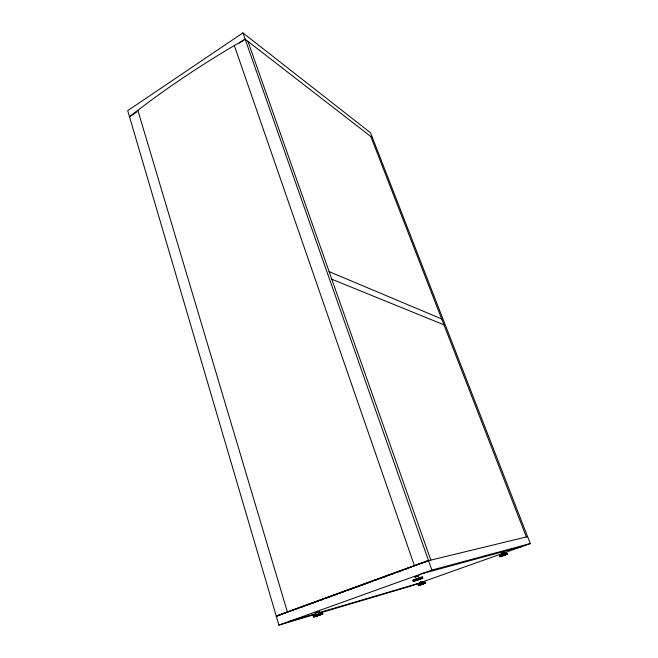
<?xml version="1.0" encoding="UTF-8"?>
<svg xmlns="http://www.w3.org/2000/svg" width="658" height="658" viewBox="0 0 658 658"><rect width="100%" height="100%" fill="white"/><g stroke="black" fill="none" stroke-linecap="round" stroke-linejoin="round"><path stroke-width="0.99" d="M372.518 137.851L245.138 39.217L234.306 45.542A491.345 189.191 -23.2 0 0 137.851 110.289L129.511 116.779L136.782 111.901M319.171 613.19L410.477 586.188L530.29 543.566L370.544 132.776L242.917 32.9L127.71 110.651L278.91 625.1L316.218 614.062M239.191 43.206L245.138 39.217M415.502 579.279L422.617 576.844L421.655 577.239M415.938 580.529L417.205 580.043M420.092 583.975L421.046 583.621M422.666 583.111L423.267 582.889L421.868 583.333M316.062 614.876L322.659 612.639L320.232 613.585M419.343 577.995L419.755 577.823L418.414 578.226M504.505 554.044L504.933 553.871L504.028 554.151M285.736 612.672L276.294 616.201L428.539 560.657L527.601 536.648M287.398 612.006L276.278 616.127L428.514 560.583L414.408 565.658A565.197 12.823 -19.3 0 0 287.398 612.006L137.851 110.289M300.155 607.679L303.996 606.273M307.845 604.875L310.732 603.822M312.657 603.115L318.423 601.017M320.347 600.31L323.234 599.257M325.159 598.558L330.925 596.452M332.849 595.753L337.661 594.001M339.586 593.294L345.351 591.197M347.276 590.489L372.28 581.376M374.205 580.669L379.008 578.917M380.933 578.217L386.707 576.112M390.548 574.705L393.435 573.653M397.284 572.254L401.125 570.848M404.974 569.45L407.861 568.397M504.143 555.262L505.303 554.826L504.39 555.113M419.623 577.987L420.742 577.584M278.91 625.1L431.854 570.075L530.29 543.566M417.633 564.556L428.539 560.657M423.152 582.988L425.405 582.149L421.136 583.539M502.753 554.595L501.684 555.015M504.472 554.11L507.186 553.082L503.617 554.291M421.367 584.551L420.413 584.913L421.811 584.46M422.625 584.172L423.587 583.819L422.592 584.131M417.748 579.854L413.06 581.516L417.814 579.937M418.373 579.747L420.182 579.073L418.307 579.657M318.735 615.37L320.257 614.794L318.743 615.263M502.58 552.843C497.859 554.587 507.54 551.091 502.753 552.86M421.367 581.837C425.479 580.331 416.736 583.35 420.947 581.976M503.181 554.447L499.545 555.771M421.449 583.473L417.937 584.715L420.281 583.983M503.551 555.41L501.972 555.994L502.876 555.706M503.715 555.418L507.557 554.044L502.819 555.771M421.77 584.411L418.266 585.653L422.535 584.255M422.23 584.32L425.734 583.078L422.189 584.271M418.208 578.209L412.632 580.266L415.798 579.32M317.855 614.161L313.011 615.954L315.429 615.23M417.32 579.92L423.053 578.086L417.493 580.126M318.225 615.37L313.381 617.155L318.201 615.551M318.201 615.617L323.029 613.84L316.161 616.201L317.674 615.732M503.066 554.439L504.094 554.077M504.456 555.048L499.718 556.775L503.288 555.566M421.457 584.477L422.444 584.131M501.495 555.146L499.99 555.64M417.279 580.117L415.946 580.537M318.373 614.062L319.821 613.601M288.418 621.678L315.914 613.577M319.846 612.425L418.06 583.49M420.914 574.006L521.876 546.551M331.796 279.222L443.969 324.838M329.115 271.622L441.683 318.949M370.841 136.551L526.359 536.953M247.943 41.38L430.793 560.032M242.917 32.9L431.854 570.075M234.306 45.542L414.408 565.658M315.248 612.96L319.27 611.595L315.248 612.96M414.927 577.14L419.031 575.75L414.927 577.14"/></g></svg>
